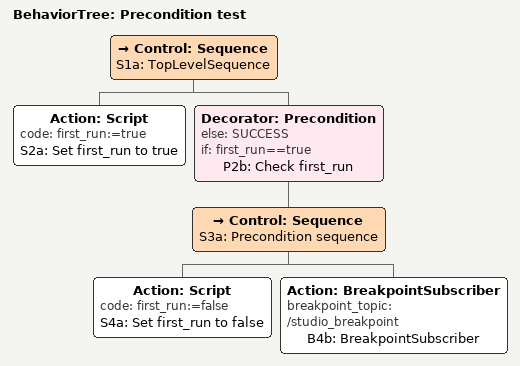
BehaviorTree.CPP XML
<?xml version="1.0" encoding="utf-8" ?>
<root BTCPP_format="4" main_tree_to_execute="Precondition test">
  <BehaviorTree ID="Precondition test" _description="">
    <Control ID="Sequence" name="S1a: TopLevelSequence">
      <Action
        ID="Script"
        code="first_run:=true"
        name="S2a: Set first_run to true"
      />
      <Decorator
        ID="Precondition"
        else="SUCCESS"
        if="first_run==true"
        name="P2b: Check first_run"
      >
        <Control ID="Sequence" name="S3a: Precondition sequence">
          <Action
            ID="Script"
            code="first_run:=false"
            name="S4a: Set first_run to false"
          />
          <Action
            ID="BreakpointSubscriber"
            breakpoint_topic="/studio_breakpoint"
            name="B4b: BreakpointSubscriber"
          />
        </Control>
      </Decorator>
    </Control>
  </BehaviorTree>
</root>
